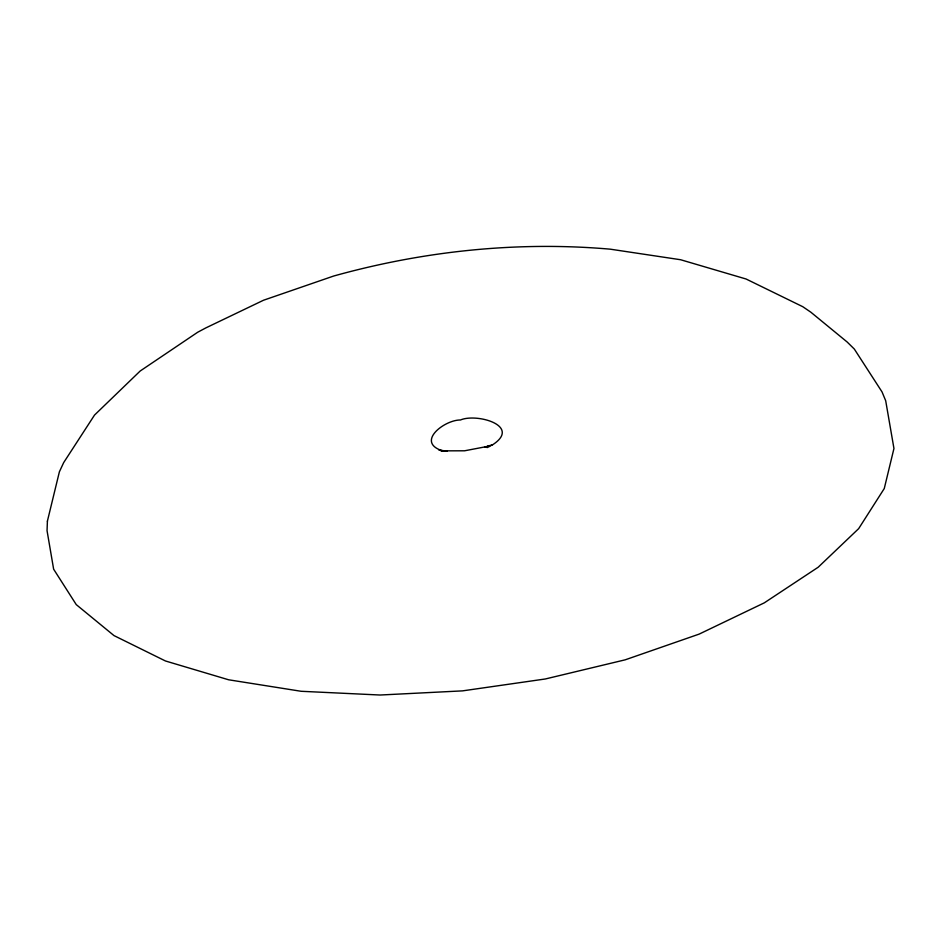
<?xml version="1.0" encoding="UTF-8"?>
<svg xmlns="http://www.w3.org/2000/svg" width="941" height="941" viewBox="0 0 941 941"><rect width="100%" height="100%" fill="white"/><g stroke="black" fill="none" stroke-linecap="round" stroke-linejoin="round"><path stroke-width="1.41" d="M491.508 445.493C522.996 426.097 476.969 412.852 460.443 419.992C444.164 419.815 414.558 442.835 443.705 451.186M487.12 447.598L490.414 446.022M492.167 444.74L484.98 447.246L488.379 446.246L464.56 450.798L440.917 450.857L446.999 451.233L438.765 449.927M47.403 521.149L47.05 530.7L53.637 569.187L76.245 604.604L114.002 635.598L165.463 660.982L228.639 679.79L301.12 691.282L380.105 695.023L462.56 690.87L545.321 678.979L625.212 659.817L699.151 634.105L764.315 602.84L818.176 567.235L858.674 528.63L884.269 488.532L893.95 448.481L885.693 400.737L882.035 391.926L854.31 349.04L847.171 342.018L810.848 312.2L802.767 306.695L746.084 279.007L680.625 259.74L610.297 249.177C517.362 241.072 423.438 251 333.667 276.031L263.515 300.238L205.75 327.95L197.692 332.244L140.162 371.025L94.512 415.087L63.682 462.596L59.389 471.806L47.403 521.149"/></g></svg>
